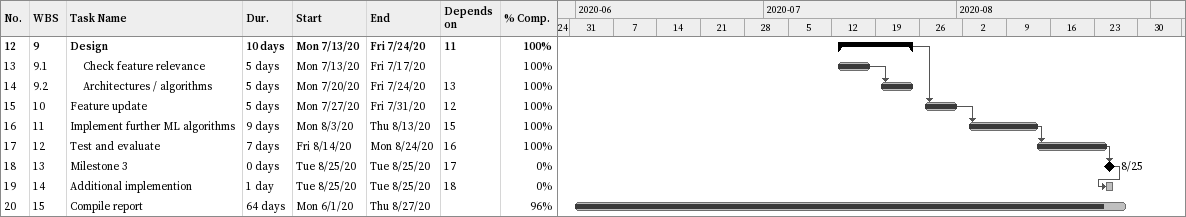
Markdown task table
| ID | WBS | Task | Duration | Start | Finish | Predecessors | % complete |
|---|---|---|---|---|---|---|---|
| 12 | 9 | **Design** | 10d | 2020-07-13 | 2020-07-24 | 11 | 100 |
| 13 | 9.1 | Check feature relevance | 5d | 2020-07-13 | 2020-07-17 |  | 100 |
| 14 | 9.2 | Architectures / algorithms | 5d | 2020-07-20 | 2020-07-24 | 13 | 100 |
| 15 | 10 | Feature update | 5d | 2020-07-27 | 2020-07-31 | 12 | 100 |
| 16 | 11 | Implement further ML algorithms | 9d | 2020-08-03 | 2020-08-13 | 15 | 100 |
| 17 | 12 | Test and evaluate | 7d | 2020-08-14 | 2020-08-24 | 16 | 100 |
| 18 | 13 | Milestone 3 | 0d | 2020-08-25 | 2020-08-25 | 17 | 0 |
| 19 | 14 | Additional implemention | 1d | 2020-08-25 | 2020-08-25 | 18 | 0 |
| 20 | 15 | Compile report | 64d | 2020-06-01 | 2020-08-27 |  | 96 |
